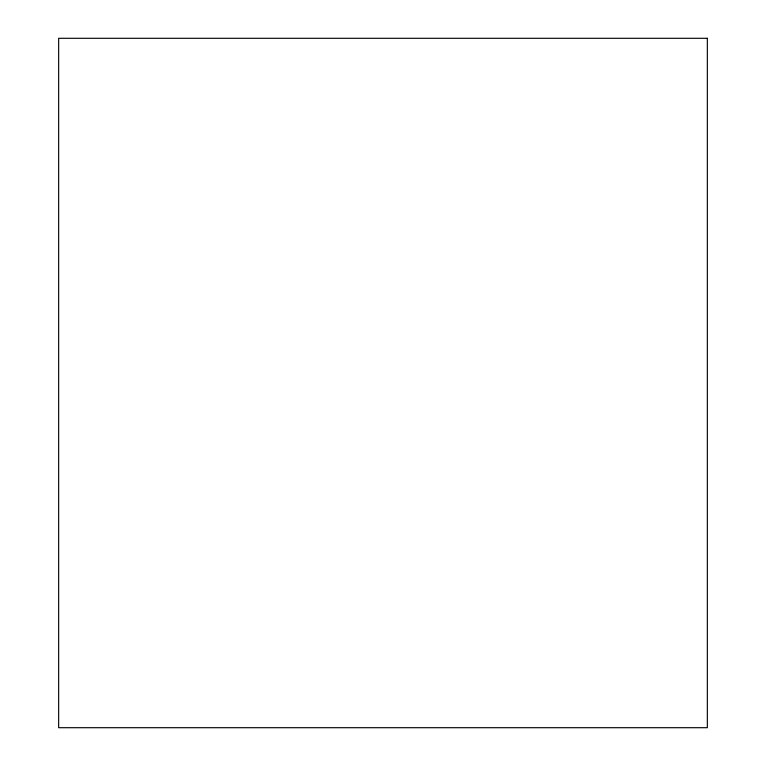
<?xml version="1.0" encoding="UTF-8"?>
<svg xmlns="http://www.w3.org/2000/svg" width="766" height="766" viewBox="0 0 766 766"><rect width="100%" height="100%" fill="white"/><g stroke="black" fill="none" stroke-linecap="round" stroke-linejoin="round"><path stroke-width="1.15" d="M707.344 38.3L58.656 38.3L58.656 727.7L707.344 727.7L707.344 38.3"/></g></svg>
